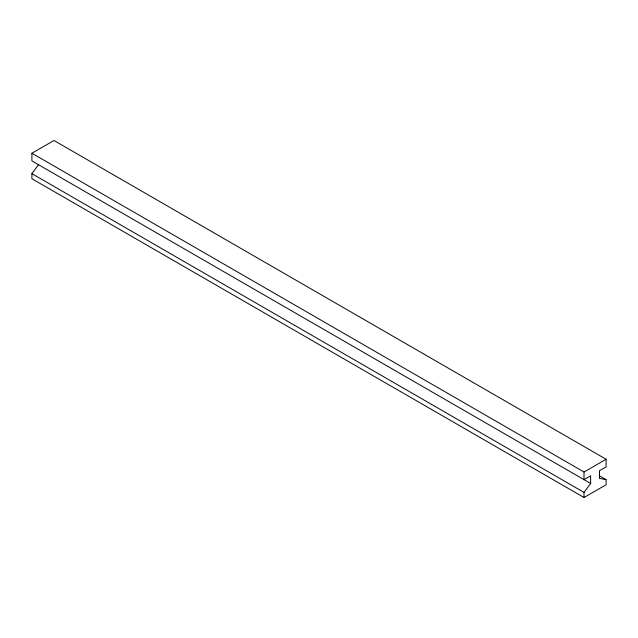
<?xml version="1.0" encoding="UTF-8"?>
<svg xmlns="http://www.w3.org/2000/svg" width="638" height="638" viewBox="0 0 638 638"><rect width="100%" height="100%" fill="white"/><g stroke="black" fill="none" stroke-linecap="round" stroke-linejoin="round"><path stroke-width="0.96" d="M599.202 475.669L606.1 479.656L606.1 484.752L584.017 497.504L31.9 178.744L31.9 173.648L38.527 164.724M584.017 497.504L584.017 492.408L590.644 483.484L590.644 475.828L584.017 479.656L584.017 472.008L31.9 153.248L31.9 160.896L590.644 483.484M31.9 153.248L53.983 140.496L606.1 459.256L606.1 466.904L599.473 470.732L599.473 478.38L606.1 479.656M584.017 472.008L606.1 459.256M31.9 173.648L584.017 492.408"/></g></svg>
